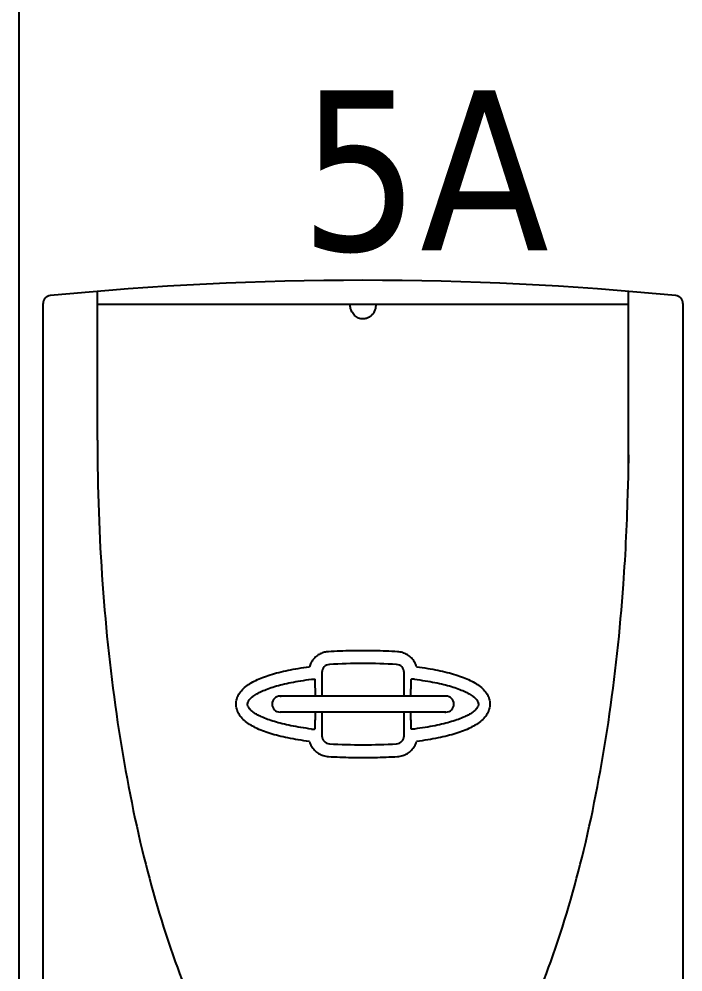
# Model space of a CAD drawing. Extents: x 867151 to 1787449, y -2071112 to -1028603.
# Drawn here: x 871338.48 to 871371.68, y -1032661.33 to -1032613.68 of the extents above; entities that cross this region are included whole.
import ezdxf

# ---------------------------------------------------------------- set-up
doc = ezdxf.new("R2010")
doc.units = 0
doc.header["$LTSCALE"] = 4
doc.header["$MEASUREMENT"] = 0
doc.layers.get('0').update_dxf_attribs({"linetype": 'CONTINUOUS'})
doc.styles.add('Tahoma', font='tahoma.ttf')

msp = doc.modelspace()

# ---------------------------------------------------------------- linework, layer by layer
at = {"linetype": 'Continuous'}
for p, q in [((871338.4782344836, -1032709.546535966), (871338.4782344836, -1032589.546535966)), ((871368.9582344836, -1032634.746535966), (871368.9582344836, -1032627.298608416)), ((871339.6782344836, -1032673.582300201), (871339.6782344836, -1032627.910771732)), ((871342.3982344836, -1032627.946535966), (871368.9582344836, -1032627.946535966)), ((871371.6782344836, -1032627.910771732), (871371.6782344836, -1032673.582300201)), ((871368.955706538, -1032635.466142304), (871368.9289585042, -1032637.194060764)), ((871368.9506606433, -1032636.026517083), (871368.9557095843, -1032635.46613486)), ((871353.623394924, -1032646.356679359), (871353.623437364, -1032647.537467814)), ((871357.7342706646, -1032647.537467814), (871357.7342282191, -1032646.356531699)), ((871359.823134315, -1032647.537467814), (871351.5390494949, -1032647.537467814)), ((871359.823134315, -1032648.337467814), (871351.5390494949, -1032648.337467814)), ((871353.6234661179, -1032648.337467814), (871353.623508778, -1032649.524377821)), ((871357.7343420733, -1032649.524229935), (871357.7342994184, -1032648.337467814))]:
    msp.add_line(p, q, dxfattribs=at)
msp.add_line((871342.3982344836, -1032634.746535966), (871342.3982344836, -1032627.298608416))
for centre, radius, start, end in [((871355.6782344836, -1032786.746535966), 160, 84.39070452074819, 95.60929547925183), ((871340.0782344836, -1032627.910771732), 0.4, 95.60929547925183, 180), ((871371.2782187551, -1032627.910770047), 0.4000000003200002, 359.9997586692896, 84.38843877701858), ((871354.0233949237, -1032646.356664982), 0.4, 93.27059787667844, 180.0020593349688), ((871355.6798526209, -1032675.343698041), 29.43432344056, 86.73351759545805, 93.27059787667844), ((871357.3342282193, -1032646.356546076), 0.4, 0.002059334968853726, 86.73351759545805), ((871351.5314787076, -1032647.937467814), 0.4, 90, 270), ((871359.8249902596, -1032647.937467814), 0.4, 270, 90), ((871354.0235087777, -1032649.524363444), 0.4, 180.0020593349688, 266.7305510188925), ((871355.6778833469, -1032620.563588434), 29.40798931984, 266.7305510188925, 273.2735722717331), ((871357.3343420735, -1032649.524244312), 0.4, 273.2735722717331, 0.002059334968853726)]:
    msp.add_arc(centre, radius, start, end, dxfattribs=at)
for points, start_tangent, end_tangent in [([(871355.0380872722, -1032627.981008936), (871355.0381463268, -1032627.956106791), (871355.0384805636, -1032627.946535966)], (-0.0160577876935302, 0.9998710654151312), (0.0458783717420309, 0.998947033133539)), ([(871355.0434479656, -1032628.061100431), (871355.0394295744, -1032628.016434956), (871355.0380872722, -1032627.981008936)], (-0.1183926436750949, 0.9929668584215801), (-0.0160577881129775, 0.9998710654083949)), ([(871356.3179884037, -1032627.946535966), (871356.3184634598, -1032627.965374642), (871356.3161257345, -1032628.029955196), (871356.2991322933, -1032628.141614062), (871356.2956921777, -1032628.15608971)], (0.0402683599685633, -0.9991889006516447), (-0.2406582459561049, -0.9706099158020853)), ([(871355.6322755325, -1032628.675535665), (871355.5104634397, -1032628.652585261), (871355.4032184833, -1032628.608611138), (871355.3052599931, -1032628.544615694), (871355.2173896024, -1032628.460513966), (871355.1456512876, -1032628.361848904), (871355.0980763027, -1032628.26826097), (871355.0690014913, -1032628.186435408), (871355.0522552913, -1032628.117392504), (871355.0434479656, -1032628.061100431)], (-0.9968434708572381, 0.07939203114478403), (-0.1183926435624789, 0.9929668584350073)), ([(871356.2956921777, -1032628.15608971), (871356.2546686338, -1032628.276968415), (871356.1761260252, -1032628.414042342), (871356.0623047488, -1032628.535574779), (871355.9236555775, -1032628.623189686), (871355.7742370272, -1032628.669346528)], (-0.2406582457777278, -0.9706099158463131), (-0.9861790241710731, -0.1656832287378237)), ([(871355.7742370272, -1032628.669346528), (871355.6322755325, -1032628.675535665)], (-0.9861790241242535, -0.1656832290165033), (-0.9968434708439031, 0.07939203131222092)), ([(871342.3982344836, -1032634.746535966), (871342.6534059598, -1032641.941467042), (871343.4091142918, -1032648.859900952), (871344.6363180323, -1032655.23596616), (871346.2878564295, -1032660.824634056), (871348.3002617891, -1032665.411135268), (871348.4754010637, -1032665.730588095)], (0, -1), (0.487147104481694, -0.8733199291182481)), ([(871368.9556996609, -1032635.46613479), (871368.9582344836, -1032634.746535966)], (0.0070435726701424, 0.9999751937343448), (0, 1)), ([(871368.9562015219, -1032635.390960751), (871368.9582344836, -1032634.746535966)], (0.0063080992673223, 0.9999801037438865), (0, 1)), ([(871362.8495773443, -1032665.786867124), (871363.0562071782, -1032665.411135268), (871365.0686125377, -1032660.824634056), (871366.720150935, -1032655.23596616), (871367.9473546754, -1032648.859900952), (871368.7030630073, -1032641.941467042), (871368.9289159031, -1032637.194076596)], (0.4894553073830093, 0.8720283837551414), (0.0239598470851489, 0.9997129216568404)), ([(871353.9495034136, -1032645.318358908), (871353.7475620186, -1032645.349581224), (871353.5423783446, -1032645.42543065), (871353.3524745526, -1032645.545897791), (871353.1939839518, -1032645.70251098), (871353.0759718155, -1032645.882305734), (871353.000478138, -1032646.071783292)], (-0.9983961488443945, -0.05661386731783391), (-0.27601903283718, -0.9611521698001977)), ([(871357.4080543178, -1032645.318235743), (871356.2553205675, -1032645.274788205), (871355.1022497584, -1032645.274828978), (871353.9495034136, -1032645.318358908)], (-0.9984025655275319, 0.05650059422733159), (-0.9983985353812163, -0.05657176458837392)), ([(871358.3570060588, -1032646.071896206), (871358.2567569992, -1032645.836828526), (871358.1013699332, -1032645.632699117), (871357.8997654413, -1032645.471928442), (871357.6640326532, -1032645.364803096), (871357.4080543178, -1032645.318235743)], (-0.275718532709945, 0.9612384151292928), (-0.9984078269244481, 0.05640754502725131)), ([(871353.0006286984, -1032649.808609651), (871352.4397615509, -1032649.727577329), (871351.9263072371, -1032649.633823032), (871351.4574374028, -1032649.527113245), (871351.0326644495, -1032649.407081404), (871350.6501580699, -1032649.272950809), (871350.3075544562, -1032649.122618274), (871350.0048581028, -1032648.952545424), (871349.7460512023, -1032648.758420653), (871349.5413102544, -1032648.538980079), (871349.4023625817, -1032648.299531371), (871349.3357277138, -1032648.054713311), (871349.337774351, -1032647.810879749), (871349.4085667757, -1032647.56627221), (871349.5508811764, -1032647.32859179), (871349.7569191556, -1032647.112094685), (871350.0153300036, -1032646.920830981), (871350.3170842855, -1032646.752801677), (871350.6582529267, -1032646.604030003), (871351.0393535962, -1032646.470984938), (871351.4626484829, -1032646.351776397), (871351.9298649367, -1032646.245690512), (871352.4417221954, -1032646.152391298), (871353.000478138, -1032646.071783292)], (-0.9920308645431386, 0.125995094324316), (0.9920389570921058, 0.1259313607153004)), ([(871358.3570060588, -1032646.071896206), (871358.9156820276, -1032646.152543508), (871359.427256751, -1032646.245823421), (871359.8942415498, -1032646.3518829), (871360.3173502071, -1032646.471058553), (871360.6982921691, -1032646.604059566), (871361.0394050176, -1032646.752811361), (871361.3411210014, -1032646.920819032), (871361.5995234026, -1032647.11207179), (871361.8055376232, -1032647.328527098), (871361.9478542716, -1032647.566158813), (871362.0186717749, -1032647.810731001), (871362.0207602821, -1032648.054565386), (871361.9541827494, -1032648.299347991), (871361.8153795293, -1032648.538683388), (871361.6107297841, -1032648.75814504), (871361.3520115535, -1032648.952287488), (871361.049312955, -1032649.122421324), (871360.706902986, -1032649.272719053), (871360.3245601705, -1032649.406843597), (871359.899826428, -1032649.526911626), (871359.4311468145, -1032649.633622058), (871358.9178747542, -1032649.727387106), (871358.3572517016, -1032649.80841937)], (0.9920299344033903, -0.126002417626032), (-0.992020642936088, -0.1260755487343628)), ([(871353.0986371718, -1032649.185006604), (871352.5630940894, -1032649.108720792), (871352.0768158056, -1032649.021495208), (871351.6384374386, -1032648.924103771), (871351.2482280813, -1032648.817324276), (871350.9048139921, -1032648.701936938), (871350.6079156891, -1032648.579043944), (871350.3597147915, -1032648.45058095), (871350.1647074026, -1032648.32056158), (871350.027415918, -1032648.196044312), (871349.945651888, -1032648.083218227), (871349.9103412786, -1032647.983862793), (871349.9113814139, -1032647.890578927), (871349.9491480426, -1032647.790671024), (871350.0335673147, -1032647.677550996), (871350.1726289955, -1032647.553636152), (871350.3681006173, -1032647.424792285), (871350.6160463875, -1032647.297473429), (871350.9120109816, -1032647.175659859), (871351.2543301659, -1032647.061115664), (871351.6433162278, -1032646.955013925), (871352.0801448717, -1032646.858184545), (871352.5649449081, -1032646.771367027), (871353.0986956786, -1032646.695414011)], (-0.9922124020846385, 0.1245574130649474), (0.9922217892760089, 0.1244826127855432)), ([(871353.0987163491, -1032646.695415413), (871353.1269162596, -1032646.6938318), (871353.15601635, -1032646.692686586), (871353.1704462878, -1032646.69233992), (871353.1845563877, -1032646.692176428), (871353.1981668251, -1032646.69222052), (871353.2110977751, -1032646.692496606), (871353.2231688637, -1032646.693029064), (871353.2342009225, -1032646.693842308), (871353.2440141524, -1032646.694960744), (871353.2524287545, -1032646.696408778), (871353.2592649292, -1032646.698210817), (871353.2620349192, -1032646.699252215), (871353.2643428777, -1032646.700391268), (871353.2661663298, -1032646.701631024), (871353.2674828008, -1032646.702974536), (871353.2682698155, -1032646.704424854), (871353.2685048443, -1032646.70598685)], (0.9979766213734315, 0.06358194076992829), (-0.03034172105134101, -0.9995395839903704)), ([(871353.2685067158, -1032646.705984736), (871353.268220134, -1032646.722333513), (871353.2683726974, -1032646.739768336)], (-0.0301430522852886, -0.999545594957492), (0.0222521337228899, -0.9997523906171861)), ([(871353.2683726617, -1032646.739768032), (871353.2699208718, -1032646.808025112), (871353.2718317701, -1032646.888507992), (871353.2741842865, -1032646.983464718), (871353.2770113073, -1032647.094239656), (871353.2801735697, -1032647.211764468), (871353.2835253949, -1032647.326337657), (871353.286880188, -1032647.437316964), (871353.2895009628, -1032647.535651874)], (0.0221332937915334, -0.9997550286474871), (0.0243468279682039, -0.9997035720491785)), ([(871358.0679830642, -1032647.542872965), (871358.0707539946, -1032647.4378418), (871358.07409229, -1032647.327107342), (871358.0774447453, -1032647.21223245), (871358.0806049022, -1032647.09459642), (871358.0834175245, -1032646.984053626), (871358.0857716078, -1032646.888824399), (871358.0876806017, -1032646.808209133), (871358.0892320382, -1032646.739618963)], (0.0239124573129433, 0.9997140563107316), (0.0220640995142477, 0.9997565581243394)), ([(871358.2589640351, -1032646.695567858), (871358.2210984045, -1032646.693569666), (871358.1825120478, -1032646.692462137), (871358.1466180409, -1032646.692703524), (871358.1168299208, -1032646.694749062), (871358.0965601517, -1032646.699063051), (871358.0891597887, -1032646.706192685)], (-0.9980228804147645, 0.062851652075476), (0.028182565444098, -0.9996027926156416)), ([(871358.0892319785, -1032646.739619471), (871358.0893831638, -1032646.722010478), (871358.0891365896, -1032646.706120247)], (0.0222069018432347, 0.9997533963485821), (-0.02973541746400849, 0.9995578047057815)), ([(871358.2589643592, -1032646.695563509), (871358.7924129138, -1032646.771509502), (871359.2769381993, -1032646.858307095), (871359.7135493353, -1032646.955111506), (871360.1023544532, -1032647.061180871), (871360.4445276984, -1032647.175685695), (871360.7404440497, -1032647.29748325), (871360.9883630099, -1032647.424789167), (871361.1838334377, -1032647.553631044), (871361.3228801584, -1032647.677527737), (871361.4072987676, -1032647.790631358), (871361.4450782104, -1032647.890529489), (871361.4461361462, -1032647.983812636), (871361.4108533252, -1032648.08315011), (871361.329169439, -1032648.195916118), (871361.19194858, -1032648.320416994), (871360.9970433987, -1032648.450411699), (871360.7488772613, -1032648.578894337), (871360.4521728808, -1032648.701743925), (871360.1089259337, -1032648.817116359), (871359.7187581607, -1032648.923924493), (871359.2805790115, -1032649.021310103), (871358.7944871184, -1032649.108542281), (871358.2591832374, -1032649.184836879)], (0.9922130286116284, -0.124552422109487), (-0.9922025774841078, -0.1246356499316821)), ([(871351.5399485636, -1032647.539618153), (871351.5799291194, -1032647.537467814)], (0.9942800454325011, 0.1068044533469624), (1, 0)), ([(871359.8224883344, -1032647.540307128), (871359.7765398478, -1032647.537467814)], (-0.9924621610128288, 0.1225514543273397), (-1, 0)), ([(871351.5799291194, -1032648.337467814), (871351.5399485636, -1032648.335317475)], (-1, 0), (-0.9942800454325011, 0.1068044533469624)), ([(871353.2896336141, -1032648.339024918), (871353.2890821534, -1032648.361397895), (871353.2860697381, -1032648.470892163), (871353.2825959931, -1032648.585476906), (871353.2792421042, -1032648.703747529), (871353.2761371009, -1032648.822565358), (871353.2732484622, -1032648.937584284), (871353.270645071, -1032649.045744208), (871353.2684780776, -1032649.141297439)], (-0.0241030603989087, -0.9997094790384888), (-0.021947651410087, -0.9997591212875137)), ([(871358.089342809, -1032649.141127423), (871358.0872339733, -1032649.048435803), (871358.0846161343, -1032648.939979647), (871358.0817180498, -1032648.825061663), (871358.0786057332, -1032648.706196864), (871358.0752398734, -1032648.587863663), (871358.0717422466, -1032648.472847116), (871358.0687095056, -1032648.363374054), (871358.0681051689, -1032648.339009161)], (-0.0220037315736444, 0.9997578885894499), (-0.0242062792407353, 0.9997069850937923)), ([(871359.7765398478, -1032648.337467814), (871359.8224883344, -1032648.334628501)], (1, 0), (0.9924621610128288, 0.1225514543273397)), ([(871353.0985428727, -1032649.184996142), (871353.1271528844, -1032649.186599353), (871353.1564010349, -1032649.187753271), (871353.1708596083, -1032649.188101998), (871353.1849737945, -1032649.188265556), (871353.1985680538, -1032649.188219184), (871353.2114668463, -1032649.18793812), (871353.223494347, -1032649.18739762), (871353.2344753577, -1032649.18657292), (871353.2442343523, -1032649.185439262), (871353.2525958039, -1032649.183971885), (871353.2593841862, -1032649.182146031), (871353.2621336244, -1032649.181090938), (871353.2644239727, -1032649.17993694), (871353.2662332902, -1032649.178680943), (871353.2675396363, -1032649.177319853), (871353.2683210701, -1032649.175850573), (871353.2685556507, -1032649.17427001), (871353.2685551642, -1032649.174253798)], (0.9979983043897588, -0.06324068654882278), (-0.0318102827072939, 0.9994939249010382)), ([(871353.2684766671, -1032649.141309454), (871353.2683078074, -1032649.158440207), (871353.2685563123, -1032649.174286941)], (-0.0227943766011807, -0.9997401744430215), (0.0281672353724166, -0.9996032247104218)), ([(871358.2592604945, -1032649.184827001), (871358.2309430031, -1032649.186408053), (871358.2018248059, -1032649.187542817), (871358.1873873366, -1032649.187883463), (871358.1732705667, -1032649.188040354), (871358.1596542064, -1032649.187989046), (871358.1467179651, -1032649.187705092), (871358.1346419005, -1032649.187164066), (871358.1236053074, -1032649.186341519), (871358.1137878796, -1032649.185213008), (871358.1053693108, -1032649.183754086), (871358.098529295, -1032649.181940312), (871358.0957573986, -1032649.180892716), (871358.0934475258, -1032649.17974724), (871358.0916221378, -1032649.178500829), (871358.0903036969, -1032649.177150427), (871358.0895146644, -1032649.175692978), (871358.0892775023, -1032649.174125427), (871358.0892780784, -1032649.174106631)], (-0.9979951565903853, -0.06329034225007839), (0.03281043475913129, 0.9994615927442717)), ([(871358.0892766138, -1032649.174145074), (871358.0895274521, -1032649.158264299), (871358.0893454568, -1032649.141149957)], (0.028440360860415, 0.9995954911233489), (-0.0232900030974247, 0.9997287510898755)), ([(871353.0006286984, -1032649.808609651), (871353.1008066947, -1032650.043764438), (871353.2561759551, -1032650.248003827), (871353.4578024494, -1032650.408870809), (871353.693588523, -1032650.516066801), (871353.9496392317, -1032650.562670708)], (0.275305721775074, -0.9613567285653675), (0.9984049302169267, -0.05645879310199481)), ([(871357.4082987115, -1032650.562547304), (871357.6643484442, -1032650.515923158), (871357.900141566, -1032650.40870135), (871358.1017407178, -1032650.247830115), (871358.2571002615, -1032650.043571551), (871358.3572517016, -1032649.80841937)], (0.9984004235766422, 0.05653843119491041), (0.2752402845692494, 0.961375465544154)), ([(871353.9496392317, -1032650.562670708), (871355.1024097643, -1032650.606159095), (871356.255517125, -1032650.606118214), (871357.4082987115, -1032650.562547304)], (0.998399663427516, -0.05655185291237049), (0.9983956219546433, 0.05662315835240041))]:
    msp.add_spline(points, degree=3, dxfattribs=dict(at, start_tangent=start_tangent, end_tangent=end_tangent))

# ---------------------------------------------------------------- texts
at = {"color": 3, "style": 'Tahoma'}
msp.add_text('5A', height=8, dxfattribs=at).set_placement((871352.5226438078, -1032625.24988274))

doc.saveas('drawing.dxf')
